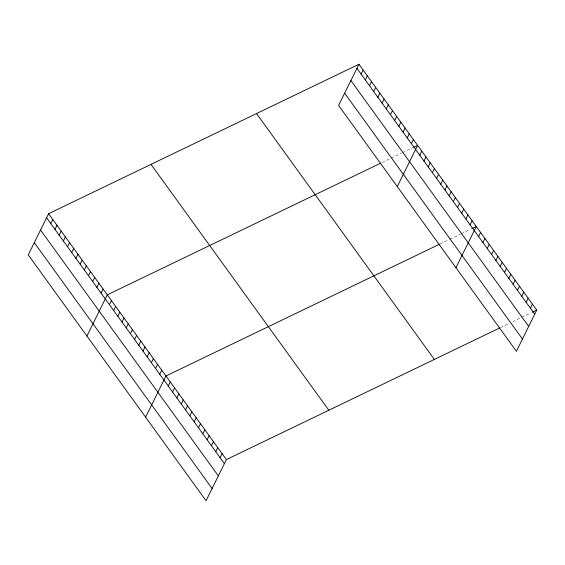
<?xml version="1.0" encoding="UTF-8"?>
<svg xmlns="http://www.w3.org/2000/svg" width="565" height="565" viewBox="0 0 565 565"><rect width="100%" height="100%" fill="white"/><g stroke="black" fill="none" stroke-linecap="round" stroke-linejoin="round"><path stroke-width="0.42" stroke-dasharray="2.83 2.12" d="M382.23 162.43L390.507 158.44M391.263 158.08L401.807 153.002M402.555 152.635L413.1 147.564M440.149 243.925L449.189 239.574M449.938 239.214L460.482 234.136M461.238 233.769L470.271 229.418M500.604 327.516L508.888 323.526M512.653 321.718L520.937 317.728M521.693 317.361L530.726 313.01"/><path stroke-width="0.85" d="M358.945 64.248L338.59 105.436L516.396 351.296L536.75 310.114L358.945 64.248L48.604 213.704L28.25 254.886L206.055 500.752L226.41 459.564L499.848 327.884M50.779 223.578L52.799 219.503M54.975 229.376L56.987 225.294M59.163 235.167L61.175 231.092M63.351 240.965L65.371 236.883M67.546 246.757L69.559 242.682M71.734 252.555L73.754 248.473M75.929 258.346L77.942 254.271M80.117 264.145L82.137 260.07M84.312 269.943L86.325 265.861M88.5 275.734L90.513 271.659M92.695 281.532L94.708 277.45M96.883 287.324L98.896 283.249M101.071 293.122L103.091 289.04M86.925 336.02L107.279 294.838L380.718 163.151M109.455 304.712L111.475 300.637M113.65 310.51L115.663 306.428M117.838 316.301L119.858 312.226M122.033 322.099L124.046 318.017M126.221 327.891L128.234 323.816M130.416 333.689L132.429 329.607M134.604 339.48L136.617 335.405M138.792 345.279L140.812 341.204M142.987 351.077L145 346.995M147.175 356.868L149.195 352.793M151.371 362.666L153.383 358.584M155.559 368.458L157.579 364.383M159.754 374.256L161.767 370.174M145.601 417.154L165.955 375.972L439.401 244.285M168.257 386.022L170.277 381.94M172.579 391.99L174.592 387.915M176.894 397.965L178.914 393.883M181.217 403.933L183.23 399.858M185.532 409.908L187.545 405.825M189.854 415.875L191.867 411.8M361.12 74.121L363.133 70.046M194.169 421.843L196.182 417.768M365.308 79.919L367.328 75.844M198.485 427.818L200.504 423.743M369.503 85.711L371.516 81.635M202.807 433.786L204.82 429.711M373.691 91.509L375.711 87.434M207.122 439.761L209.142 435.679M377.886 97.307L379.899 93.225M211.444 445.729L213.457 441.653M382.074 103.098L384.087 99.023M215.759 451.703L217.772 447.621M386.269 108.897L388.282 104.815M220.082 457.671L222.094 453.596M390.457 114.688L392.47 110.613M394.645 120.486L396.665 116.411M398.841 126.278L400.853 122.202M403.029 132.076L405.048 128.001M407.224 137.874L409.237 133.792M411.412 143.665L413.425 139.59M397.266 186.57L417.62 145.382L413.855 147.197M419.795 155.255L421.808 151.18M423.983 161.053L426.003 156.978M428.178 166.845L430.191 162.769M432.366 172.643L434.386 168.568M436.561 178.441L438.574 174.359M440.749 184.232L442.769 180.157M444.945 190.031L446.957 185.949M449.133 195.822L451.145 191.747M453.328 201.62L455.341 197.545M457.516 207.412L459.529 203.336M461.704 213.21L463.724 209.135M465.899 219.008L467.912 214.926M470.087 224.799L472.107 220.724M455.941 267.704L476.295 226.516L471.775 228.691M478.597 236.566L480.617 232.49M482.92 242.54L484.932 238.458M487.235 248.508L489.248 244.433M491.55 254.476L493.57 250.401M495.872 260.451L497.885 256.376M500.187 266.419L502.207 262.344M504.51 272.394L506.523 268.311M508.825 278.361L510.838 274.286M513.147 284.336L515.16 280.254M517.462 290.304L519.475 286.229M521.778 296.279L523.797 292.197M526.1 302.247L528.113 298.172M530.415 308.215L532.435 304.139M532.23 312.29L536.75 310.114M356.925 68.33L534.737 314.189M350.879 80.576L528.685 326.436M344.643 93.19L522.448 339.049M256.531 113.572L434.337 359.432M151.017 164.387L328.823 410.247M48.604 213.704L226.41 459.564M46.591 217.779L224.397 463.639M40.539 230.026L218.344 475.885M34.303 242.646L212.108 488.506"/></g></svg>
